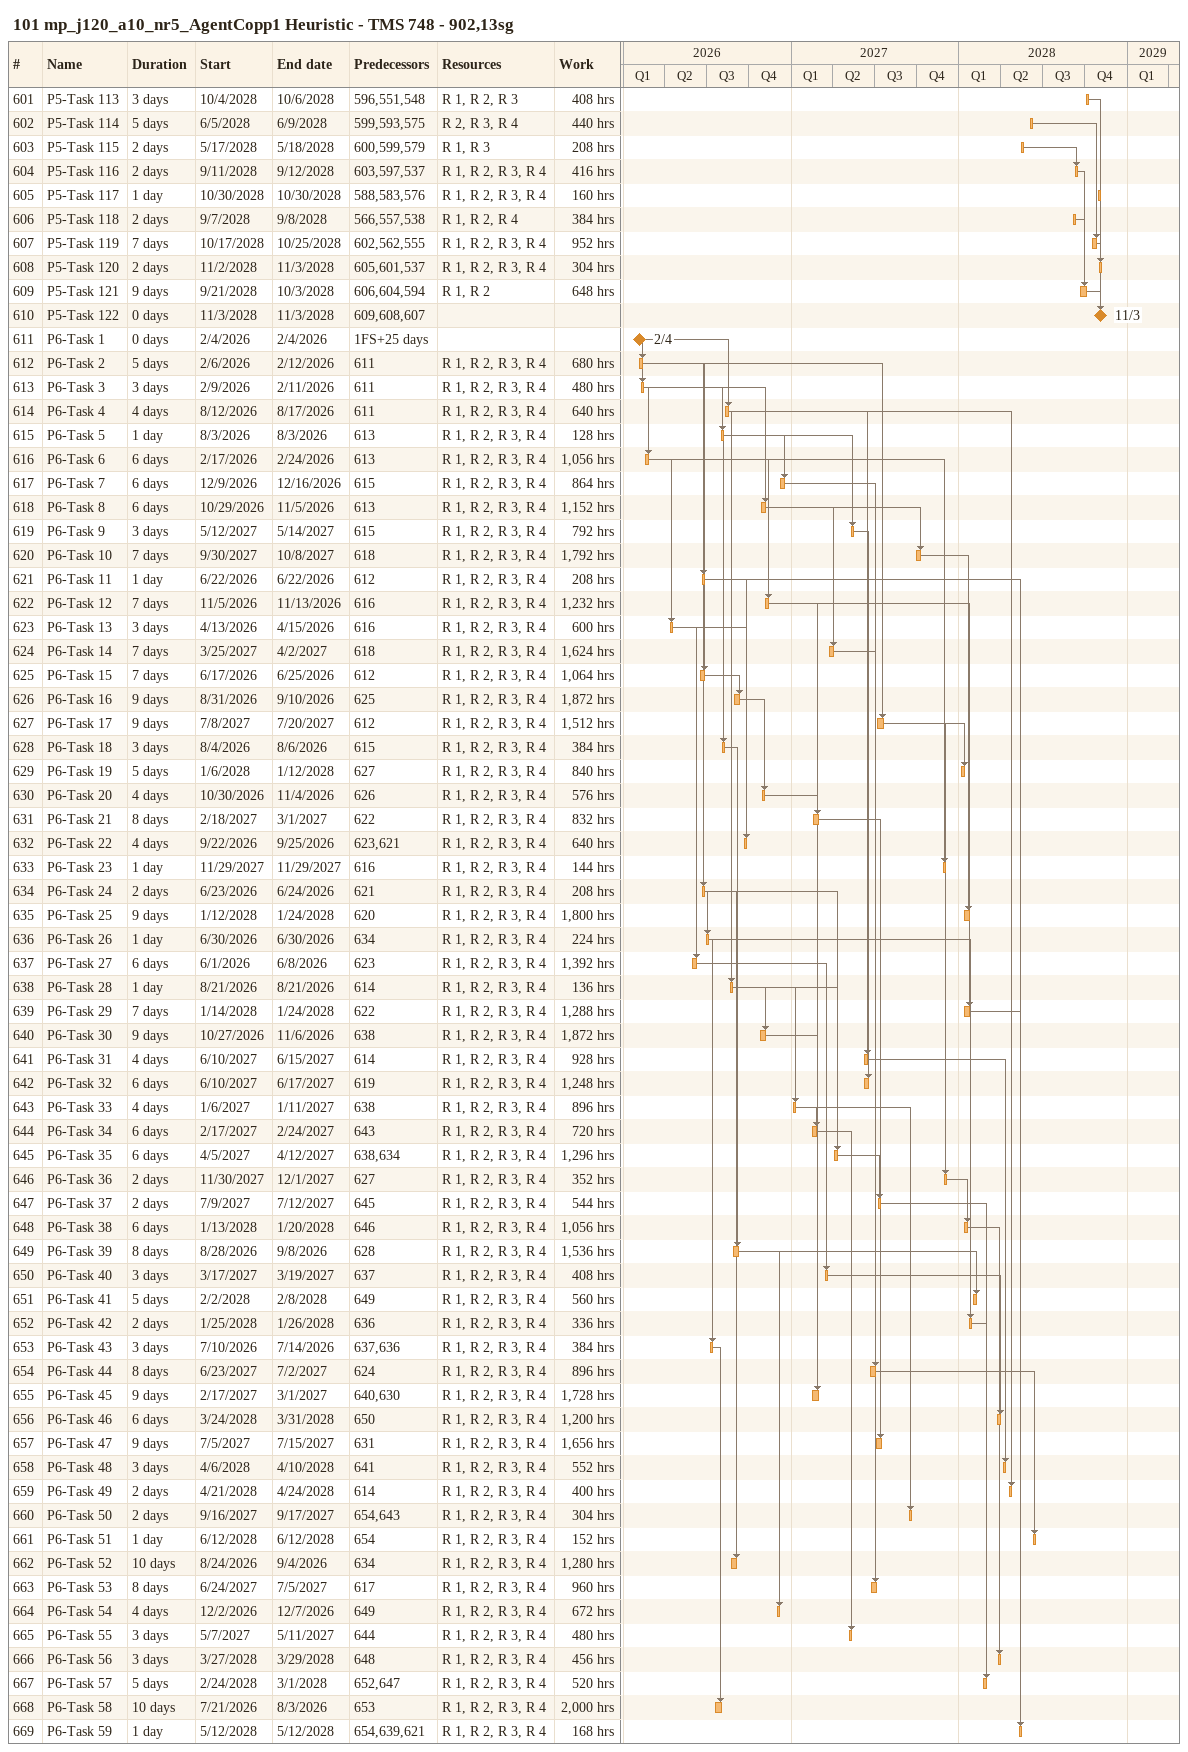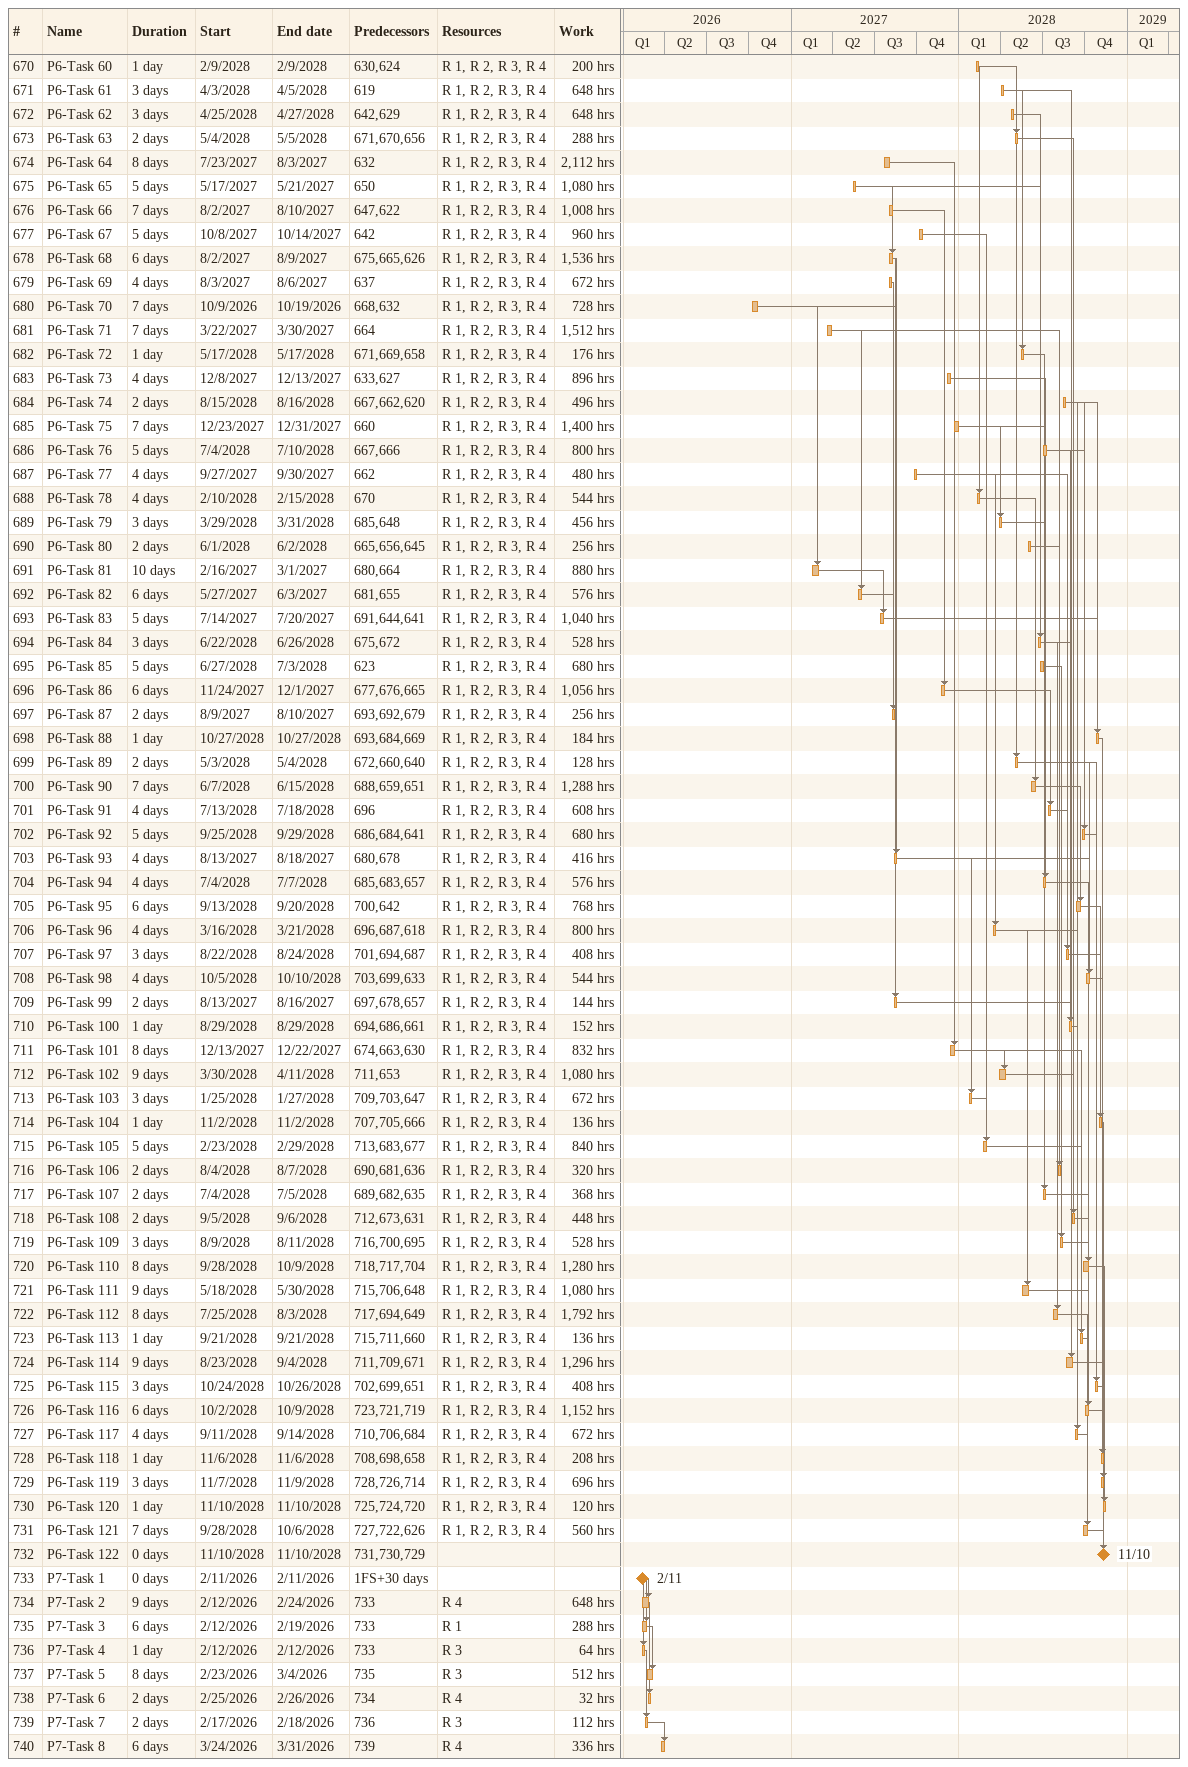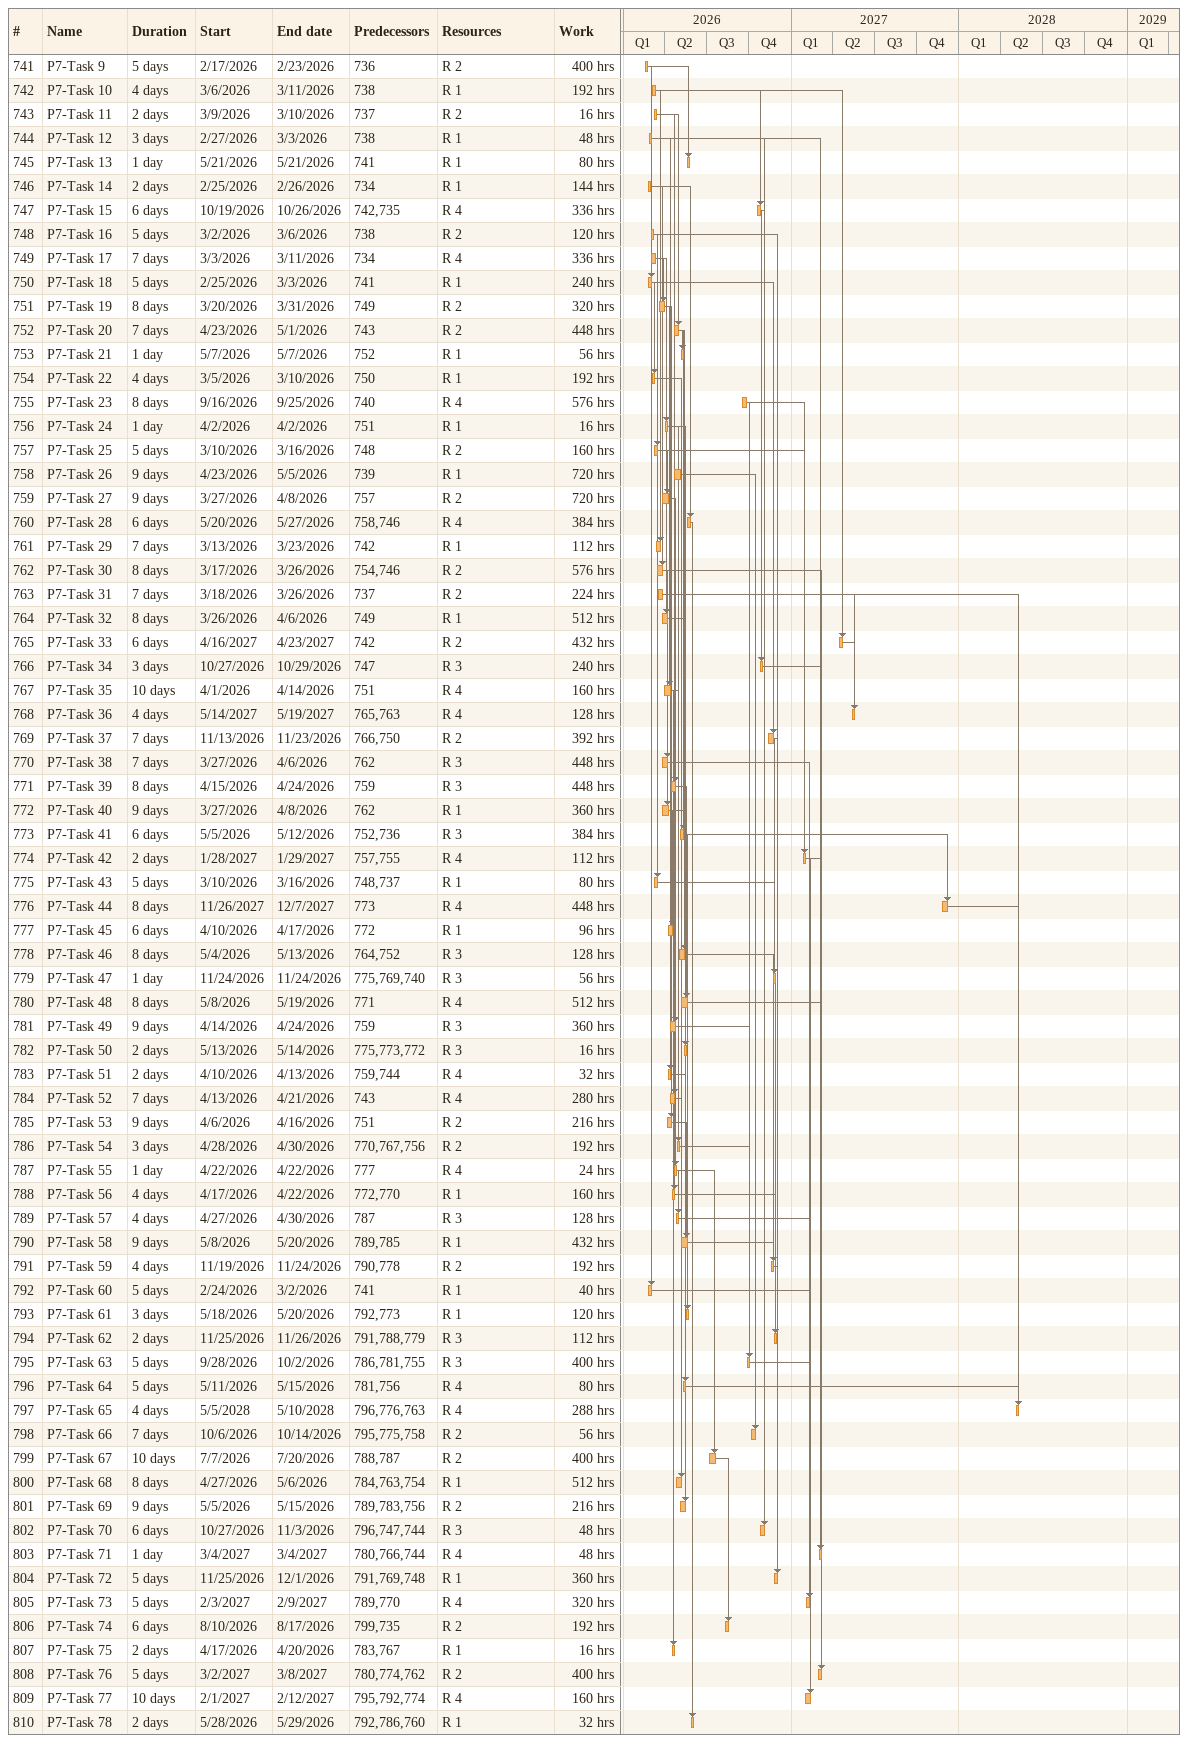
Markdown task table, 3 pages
101 mp_j120_a10_nr5_AgentCopp1 Heuristic - TMS 748 - 902,13sg

| ID | Task | Duration | Start | Finish | Predecessors | Resources | Work (h) |
|---|---|---|---|---|---|---|---|
| 601 | P5-Task 113 | 3d | 2028-10-04 | 2028-10-06 | 596, 551, 548 | R 1, R 2, R 3 | 408 |
| 602 | P5-Task 114 | 5d | 2028-06-05 | 2028-06-09 | 599, 593, 575 | R 2, R 3, R 4 | 440 |
| 603 | P5-Task 115 | 2d | 2028-05-17 | 2028-05-18 | 600, 599, 579 | R 1, R 3 | 208 |
| 604 | P5-Task 116 | 2d | 2028-09-11 | 2028-09-12 | 603, 597, 537 | R 1, R 2, R 3, R 4 | 416 |
| 605 | P5-Task 117 | 1d | 2028-10-30 | 2028-10-30 | 588, 583, 576 | R 1, R 2, R 3, R 4 | 160 |
| 606 | P5-Task 118 | 2d | 2028-09-07 | 2028-09-08 | 566, 557, 538 | R 1, R 2, R 4 | 384 |
| 607 | P5-Task 119 | 7d | 2028-10-17 | 2028-10-25 | 602, 562, 555 | R 1, R 2, R 3, R 4 | 952 |
| 608 | P5-Task 120 | 2d | 2028-11-02 | 2028-11-03 | 605, 601, 537 | R 1, R 2, R 3, R 4 | 304 |
| 609 | P5-Task 121 | 9d | 2028-09-21 | 2028-10-03 | 606, 604, 594 | R 1, R 2 | 648 |
| 610 | P5-Task 122 | 0d | 2028-11-03 | 2028-11-03 | 609, 608, 607 |  |  |
| 611 | P6-Task 1 | 0d | 2026-02-04 | 2026-02-04 | 1FS+25d |  |  |
| 612 | P6-Task 2 | 5d | 2026-02-06 | 2026-02-12 | 611 | R 1, R 2, R 3, R 4 | 680 |
| 613 | P6-Task 3 | 3d | 2026-02-09 | 2026-02-11 | 611 | R 1, R 2, R 3, R 4 | 480 |
| 614 | P6-Task 4 | 4d | 2026-08-12 | 2026-08-17 | 611 | R 1, R 2, R 3, R 4 | 640 |
| 615 | P6-Task 5 | 1d | 2026-08-03 | 2026-08-03 | 613 | R 1, R 2, R 3, R 4 | 128 |
| 616 | P6-Task 6 | 6d | 2026-02-17 | 2026-02-24 | 613 | R 1, R 2, R 3, R 4 | 1056 |
| 617 | P6-Task 7 | 6d | 2026-12-09 | 2026-12-16 | 615 | R 1, R 2, R 3, R 4 | 864 |
| 618 | P6-Task 8 | 6d | 2026-10-29 | 2026-11-05 | 613 | R 1, R 2, R 3, R 4 | 1152 |
| 619 | P6-Task 9 | 3d | 2027-05-12 | 2027-05-14 | 615 | R 1, R 2, R 3, R 4 | 792 |
| 620 | P6-Task 10 | 7d | 2027-09-30 | 2027-10-08 | 618 | R 1, R 2, R 3, R 4 | 1792 |
| 621 | P6-Task 11 | 1d | 2026-06-22 | 2026-06-22 | 612 | R 1, R 2, R 3, R 4 | 208 |
| 622 | P6-Task 12 | 7d | 2026-11-05 | 2026-11-13 | 616 | R 1, R 2, R 3, R 4 | 1232 |
| 623 | P6-Task 13 | 3d | 2026-04-13 | 2026-04-15 | 616 | R 1, R 2, R 3, R 4 | 600 |
| 624 | P6-Task 14 | 7d | 2027-03-25 | 2027-04-02 | 618 | R 1, R 2, R 3, R 4 | 1624 |
| 625 | P6-Task 15 | 7d | 2026-06-17 | 2026-06-25 | 612 | R 1, R 2, R 3, R 4 | 1064 |
| 626 | P6-Task 16 | 9d | 2026-08-31 | 2026-09-10 | 625 | R 1, R 2, R 3, R 4 | 1872 |
| 627 | P6-Task 17 | 9d | 2027-07-08 | 2027-07-20 | 612 | R 1, R 2, R 3, R 4 | 1512 |
| 628 | P6-Task 18 | 3d | 2026-08-04 | 2026-08-06 | 615 | R 1, R 2, R 3, R 4 | 384 |
| 629 | P6-Task 19 | 5d | 2028-01-06 | 2028-01-12 | 627 | R 1, R 2, R 3, R 4 | 840 |
| 630 | P6-Task 20 | 4d | 2026-10-30 | 2026-11-04 | 626 | R 1, R 2, R 3, R 4 | 576 |
| 631 | P6-Task 21 | 8d | 2027-02-18 | 2027-03-01 | 622 | R 1, R 2, R 3, R 4 | 832 |
| 632 | P6-Task 22 | 4d | 2026-09-22 | 2026-09-25 | 623, 621 | R 1, R 2, R 3, R 4 | 640 |
| 633 | P6-Task 23 | 1d | 2027-11-29 | 2027-11-29 | 616 | R 1, R 2, R 3, R 4 | 144 |
| 634 | P6-Task 24 | 2d | 2026-06-23 | 2026-06-24 | 621 | R 1, R 2, R 3, R 4 | 208 |
| 635 | P6-Task 25 | 9d | 2028-01-12 | 2028-01-24 | 620 | R 1, R 2, R 3, R 4 | 1800 |
| 636 | P6-Task 26 | 1d | 2026-06-30 | 2026-06-30 | 634 | R 1, R 2, R 3, R 4 | 224 |
| 637 | P6-Task 27 | 6d | 2026-06-01 | 2026-06-08 | 623 | R 1, R 2, R 3, R 4 | 1392 |
| 638 | P6-Task 28 | 1d | 2026-08-21 | 2026-08-21 | 614 | R 1, R 2, R 3, R 4 | 136 |
| 639 | P6-Task 29 | 7d | 2028-01-14 | 2028-01-24 | 622 | R 1, R 2, R 3, R 4 | 1288 |
| 640 | P6-Task 30 | 9d | 2026-10-27 | 2026-11-06 | 638 | R 1, R 2, R 3, R 4 | 1872 |
| 641 | P6-Task 31 | 4d | 2027-06-10 | 2027-06-15 | 614 | R 1, R 2, R 3, R 4 | 928 |
| 642 | P6-Task 32 | 6d | 2027-06-10 | 2027-06-17 | 619 | R 1, R 2, R 3, R 4 | 1248 |
| 643 | P6-Task 33 | 4d | 2027-01-06 | 2027-01-11 | 638 | R 1, R 2, R 3, R 4 | 896 |
| 644 | P6-Task 34 | 6d | 2027-02-17 | 2027-02-24 | 643 | R 1, R 2, R 3, R 4 | 720 |
| 645 | P6-Task 35 | 6d | 2027-04-05 | 2027-04-12 | 638, 634 | R 1, R 2, R 3, R 4 | 1296 |
| 646 | P6-Task 36 | 2d | 2027-11-30 | 2027-12-01 | 627 | R 1, R 2, R 3, R 4 | 352 |
| 647 | P6-Task 37 | 2d | 2027-07-09 | 2027-07-12 | 645 | R 1, R 2, R 3, R 4 | 544 |
| 648 | P6-Task 38 | 6d | 2028-01-13 | 2028-01-20 | 646 | R 1, R 2, R 3, R 4 | 1056 |
| 649 | P6-Task 39 | 8d | 2026-08-28 | 2026-09-08 | 628 | R 1, R 2, R 3, R 4 | 1536 |
| 650 | P6-Task 40 | 3d | 2027-03-17 | 2027-03-19 | 637 | R 1, R 2, R 3, R 4 | 408 |
| 651 | P6-Task 41 | 5d | 2028-02-02 | 2028-02-08 | 649 | R 1, R 2, R 3, R 4 | 560 |
| 652 | P6-Task 42 | 2d | 2028-01-25 | 2028-01-26 | 636 | R 1, R 2, R 3, R 4 | 336 |
| 653 | P6-Task 43 | 3d | 2026-07-10 | 2026-07-14 | 637, 636 | R 1, R 2, R 3, R 4 | 384 |
| 654 | P6-Task 44 | 8d | 2027-06-23 | 2027-07-02 | 624 | R 1, R 2, R 3, R 4 | 896 |
| 655 | P6-Task 45 | 9d | 2027-02-17 | 2027-03-01 | 640, 630 | R 1, R 2, R 3, R 4 | 1728 |
| 656 | P6-Task 46 | 6d | 2028-03-24 | 2028-03-31 | 650 | R 1, R 2, R 3, R 4 | 1200 |
| 657 | P6-Task 47 | 9d | 2027-07-05 | 2027-07-15 | 631 | R 1, R 2, R 3, R 4 | 1656 |
| 658 | P6-Task 48 | 3d | 2028-04-06 | 2028-04-10 | 641 | R 1, R 2, R 3, R 4 | 552 |
| 659 | P6-Task 49 | 2d | 2028-04-21 | 2028-04-24 | 614 | R 1, R 2, R 3, R 4 | 400 |
| 660 | P6-Task 50 | 2d | 2027-09-16 | 2027-09-17 | 654, 643 | R 1, R 2, R 3, R 4 | 304 |
| 661 | P6-Task 51 | 1d | 2028-06-12 | 2028-06-12 | 654 | R 1, R 2, R 3, R 4 | 152 |
| 662 | P6-Task 52 | 10d | 2026-08-24 | 2026-09-04 | 634 | R 1, R 2, R 3, R 4 | 1280 |
| 663 | P6-Task 53 | 8d | 2027-06-24 | 2027-07-05 | 617 | R 1, R 2, R 3, R 4 | 960 |
| 664 | P6-Task 54 | 4d | 2026-12-02 | 2026-12-07 | 649 | R 1, R 2, R 3, R 4 | 672 |
| 665 | P6-Task 55 | 3d | 2027-05-07 | 2027-05-11 | 644 | R 1, R 2, R 3, R 4 | 480 |
| 666 | P6-Task 56 | 3d | 2028-03-27 | 2028-03-29 | 648 | R 1, R 2, R 3, R 4 | 456 |
| 667 | P6-Task 57 | 5d | 2028-02-24 | 2028-03-01 | 652, 647 | R 1, R 2, R 3, R 4 | 520 |
| 668 | P6-Task 58 | 10d | 2026-07-21 | 2026-08-03 | 653 | R 1, R 2, R 3, R 4 | 2000 |
| 669 | P6-Task 59 | 1d | 2028-05-12 | 2028-05-12 | 654, 639, 621 | R 1, R 2, R 3, R 4 | 168 |
| 670 | P6-Task 60 | 1d | 2028-02-09 | 2028-02-09 | 630, 624 | R 1, R 2, R 3, R 4 | 200 |
| 671 | P6-Task 61 | 3d | 2028-04-03 | 2028-04-05 | 619 | R 1, R 2, R 3, R 4 | 648 |
| 672 | P6-Task 62 | 3d | 2028-04-25 | 2028-04-27 | 642, 629 | R 1, R 2, R 3, R 4 | 648 |
| 673 | P6-Task 63 | 2d | 2028-05-04 | 2028-05-05 | 671, 670, 656 | R 1, R 2, R 3, R 4 | 288 |
| 674 | P6-Task 64 | 8d | 2027-07-23 | 2027-08-03 | 632 | R 1, R 2, R 3, R 4 | 2112 |
| 675 | P6-Task 65 | 5d | 2027-05-17 | 2027-05-21 | 650 | R 1, R 2, R 3, R 4 | 1080 |
| 676 | P6-Task 66 | 7d | 2027-08-02 | 2027-08-10 | 647, 622 | R 1, R 2, R 3, R 4 | 1008 |
| 677 | P6-Task 67 | 5d | 2027-10-08 | 2027-10-14 | 642 | R 1, R 2, R 3, R 4 | 960 |
| 678 | P6-Task 68 | 6d | 2027-08-02 | 2027-08-09 | 675, 665, 626 | R 1, R 2, R 3, R 4 | 1536 |
| 679 | P6-Task 69 | 4d | 2027-08-03 | 2027-08-06 | 637 | R 1, R 2, R 3, R 4 | 672 |
| 680 | P6-Task 70 | 7d | 2026-10-09 | 2026-10-19 | 668, 632 | R 1, R 2, R 3, R 4 | 728 |
| 681 | P6-Task 71 | 7d | 2027-03-22 | 2027-03-30 | 664 | R 1, R 2, R 3, R 4 | 1512 |
| 682 | P6-Task 72 | 1d | 2028-05-17 | 2028-05-17 | 671, 669, 658 | R 1, R 2, R 3, R 4 | 176 |
| 683 | P6-Task 73 | 4d | 2027-12-08 | 2027-12-13 | 633, 627 | R 1, R 2, R 3, R 4 | 896 |
| 684 | P6-Task 74 | 2d | 2028-08-15 | 2028-08-16 | 667, 662, 620 | R 1, R 2, R 3, R 4 | 496 |
| 685 | P6-Task 75 | 7d | 2027-12-23 | 2027-12-31 | 660 | R 1, R 2, R 3, R 4 | 1400 |
| 686 | P6-Task 76 | 5d | 2028-07-04 | 2028-07-10 | 667, 666 | R 1, R 2, R 3, R 4 | 800 |
| 687 | P6-Task 77 | 4d | 2027-09-27 | 2027-09-30 | 662 | R 1, R 2, R 3, R 4 | 480 |
| 688 | P6-Task 78 | 4d | 2028-02-10 | 2028-02-15 | 670 | R 1, R 2, R 3, R 4 | 544 |
| 689 | P6-Task 79 | 3d | 2028-03-29 | 2028-03-31 | 685, 648 | R 1, R 2, R 3, R 4 | 456 |
| 690 | P6-Task 80 | 2d | 2028-06-01 | 2028-06-02 | 665, 656, 645 | R 1, R 2, R 3, R 4 | 256 |
| 691 | P6-Task 81 | 10d | 2027-02-16 | 2027-03-01 | 680, 664 | R 1, R 2, R 3, R 4 | 880 |
| 692 | P6-Task 82 | 6d | 2027-05-27 | 2027-06-03 | 681, 655 | R 1, R 2, R 3, R 4 | 576 |
| 693 | P6-Task 83 | 5d | 2027-07-14 | 2027-07-20 | 691, 644, 641 | R 1, R 2, R 3, R 4 | 1040 |
| 694 | P6-Task 84 | 3d | 2028-06-22 | 2028-06-26 | 675, 672 | R 1, R 2, R 3, R 4 | 528 |
| 695 | P6-Task 85 | 5d | 2028-06-27 | 2028-07-03 | 623 | R 1, R 2, R 3, R 4 | 680 |
| 696 | P6-Task 86 | 6d | 2027-11-24 | 2027-12-01 | 677, 676, 665 | R 1, R 2, R 3, R 4 | 1056 |
| 697 | P6-Task 87 | 2d | 2027-08-09 | 2027-08-10 | 693, 692, 679 | R 1, R 2, R 3, R 4 | 256 |
| 698 | P6-Task 88 | 1d | 2028-10-27 | 2028-10-27 | 693, 684, 669 | R 1, R 2, R 3, R 4 | 184 |
| 699 | P6-Task 89 | 2d | 2028-05-03 | 2028-05-04 | 672, 660, 640 | R 1, R 2, R 3, R 4 | 128 |
| 700 | P6-Task 90 | 7d | 2028-06-07 | 2028-06-15 | 688, 659, 651 | R 1, R 2, R 3, R 4 | 1288 |
| 701 | P6-Task 91 | 4d | 2028-07-13 | 2028-07-18 | 696 | R 1, R 2, R 3, R 4 | 608 |
| 702 | P6-Task 92 | 5d | 2028-09-25 | 2028-09-29 | 686, 684, 641 | R 1, R 2, R 3, R 4 | 680 |
| 703 | P6-Task 93 | 4d | 2027-08-13 | 2027-08-18 | 680, 678 | R 1, R 2, R 3, R 4 | 416 |
| 704 | P6-Task 94 | 4d | 2028-07-04 | 2028-07-07 | 685, 683, 657 | R 1, R 2, R 3, R 4 | 576 |
| 705 | P6-Task 95 | 6d | 2028-09-13 | 2028-09-20 | 700, 642 | R 1, R 2, R 3, R 4 | 768 |
| 706 | P6-Task 96 | 4d | 2028-03-16 | 2028-03-21 | 696, 687, 618 | R 1, R 2, R 3, R 4 | 800 |
| 707 | P6-Task 97 | 3d | 2028-08-22 | 2028-08-24 | 701, 694, 687 | R 1, R 2, R 3, R 4 | 408 |
| 708 | P6-Task 98 | 4d | 2028-10-05 | 2028-10-10 | 703, 699, 633 | R 1, R 2, R 3, R 4 | 544 |
| 709 | P6-Task 99 | 2d | 2027-08-13 | 2027-08-16 | 697, 678, 657 | R 1, R 2, R 3, R 4 | 144 |
| 710 | P6-Task 100 | 1d | 2028-08-29 | 2028-08-29 | 694, 686, 661 | R 1, R 2, R 3, R 4 | 152 |
| 711 | P6-Task 101 | 8d | 2027-12-13 | 2027-12-22 | 674, 663, 630 | R 1, R 2, R 3, R 4 | 832 |
| 712 | P6-Task 102 | 9d | 2028-03-30 | 2028-04-11 | 711, 653 | R 1, R 2, R 3, R 4 | 1080 |
| 713 | P6-Task 103 | 3d | 2028-01-25 | 2028-01-27 | 709, 703, 647 | R 1, R 2, R 3, R 4 | 672 |
| 714 | P6-Task 104 | 1d | 2028-11-02 | 2028-11-02 | 707, 705, 666 | R 1, R 2, R 3, R 4 | 136 |
| 715 | P6-Task 105 | 5d | 2028-02-23 | 2028-02-29 | 713, 683, 677 | R 1, R 2, R 3, R 4 | 840 |
| 716 | P6-Task 106 | 2d | 2028-08-04 | 2028-08-07 | 690, 681, 636 | R 1, R 2, R 3, R 4 | 320 |
| 717 | P6-Task 107 | 2d | 2028-07-04 | 2028-07-05 | 689, 682, 635 | R 1, R 2, R 3, R 4 | 368 |
| 718 | P6-Task 108 | 2d | 2028-09-05 | 2028-09-06 | 712, 673, 631 | R 1, R 2, R 3, R 4 | 448 |
| 719 | P6-Task 109 | 3d | 2028-08-09 | 2028-08-11 | 716, 700, 695 | R 1, R 2, R 3, R 4 | 528 |
| 720 | P6-Task 110 | 8d | 2028-09-28 | 2028-10-09 | 718, 717, 704 | R 1, R 2, R 3, R 4 | 1280 |
| 721 | P6-Task 111 | 9d | 2028-05-18 | 2028-05-30 | 715, 706, 648 | R 1, R 2, R 3, R 4 | 1080 |
| 722 | P6-Task 112 | 8d | 2028-07-25 | 2028-08-03 | 717, 694, 649 | R 1, R 2, R 3, R 4 | 1792 |
| 723 | P6-Task 113 | 1d | 2028-09-21 | 2028-09-21 | 715, 711, 660 | R 1, R 2, R 3, R 4 | 136 |
| 724 | P6-Task 114 | 9d | 2028-08-23 | 2028-09-04 | 711, 709, 671 | R 1, R 2, R 3, R 4 | 1296 |
| 725 | P6-Task 115 | 3d | 2028-10-24 | 2028-10-26 | 702, 699, 651 | R 1, R 2, R 3, R 4 | 408 |
| 726 | P6-Task 116 | 6d | 2028-10-02 | 2028-10-09 | 723, 721, 719 | R 1, R 2, R 3, R 4 | 1152 |
| 727 | P6-Task 117 | 4d | 2028-09-11 | 2028-09-14 | 710, 706, 684 | R 1, R 2, R 3, R 4 | 672 |
| 728 | P6-Task 118 | 1d | 2028-11-06 | 2028-11-06 | 708, 698, 658 | R 1, R 2, R 3, R 4 | 208 |
| 729 | P6-Task 119 | 3d | 2028-11-07 | 2028-11-09 | 728, 726, 714 | R 1, R 2, R 3, R 4 | 696 |
| 730 | P6-Task 120 | 1d | 2028-11-10 | 2028-11-10 | 725, 724, 720 | R 1, R 2, R 3, R 4 | 120 |
| 731 | P6-Task 121 | 7d | 2028-09-28 | 2028-10-06 | 727, 722, 626 | R 1, R 2, R 3, R 4 | 560 |
| 732 | P6-Task 122 | 0d | 2028-11-10 | 2028-11-10 | 731, 730, 729 |  |  |
| 733 | P7-Task 1 | 0d | 2026-02-11 | 2026-02-11 | 1FS+30d |  |  |
| 734 | P7-Task 2 | 9d | 2026-02-12 | 2026-02-24 | 733 | R 4 | 648 |
| 735 | P7-Task 3 | 6d | 2026-02-12 | 2026-02-19 | 733 | R 1 | 288 |
| 736 | P7-Task 4 | 1d | 2026-02-12 | 2026-02-12 | 733 | R 3 | 64 |
| 737 | P7-Task 5 | 8d | 2026-02-23 | 2026-03-04 | 735 | R 3 | 512 |
| 738 | P7-Task 6 | 2d | 2026-02-25 | 2026-02-26 | 734 | R 4 | 32 |
| 739 | P7-Task 7 | 2d | 2026-02-17 | 2026-02-18 | 736 | R 3 | 112 |
| 740 | P7-Task 8 | 6d | 2026-03-24 | 2026-03-31 | 739 | R 4 | 336 |
| 741 | P7-Task 9 | 5d | 2026-02-17 | 2026-02-23 | 736 | R 2 | 400 |
| 742 | P7-Task 10 | 4d | 2026-03-06 | 2026-03-11 | 738 | R 1 | 192 |
| 743 | P7-Task 11 | 2d | 2026-03-09 | 2026-03-10 | 737 | R 2 | 16 |
| 744 | P7-Task 12 | 3d | 2026-02-27 | 2026-03-03 | 738 | R 1 | 48 |
| 745 | P7-Task 13 | 1d | 2026-05-21 | 2026-05-21 | 741 | R 1 | 80 |
| 746 | P7-Task 14 | 2d | 2026-02-25 | 2026-02-26 | 734 | R 1 | 144 |
| 747 | P7-Task 15 | 6d | 2026-10-19 | 2026-10-26 | 742, 735 | R 4 | 336 |
| 748 | P7-Task 16 | 5d | 2026-03-02 | 2026-03-06 | 738 | R 2 | 120 |
| 749 | P7-Task 17 | 7d | 2026-03-03 | 2026-03-11 | 734 | R 4 | 336 |
| 750 | P7-Task 18 | 5d | 2026-02-25 | 2026-03-03 | 741 | R 1 | 240 |
| 751 | P7-Task 19 | 8d | 2026-03-20 | 2026-03-31 | 749 | R 2 | 320 |
| 752 | P7-Task 20 | 7d | 2026-04-23 | 2026-05-01 | 743 | R 2 | 448 |
| 753 | P7-Task 21 | 1d | 2026-05-07 | 2026-05-07 | 752 | R 1 | 56 |
| 754 | P7-Task 22 | 4d | 2026-03-05 | 2026-03-10 | 750 | R 1 | 192 |
| 755 | P7-Task 23 | 8d | 2026-09-16 | 2026-09-25 | 740 | R 4 | 576 |
| 756 | P7-Task 24 | 1d | 2026-04-02 | 2026-04-02 | 751 | R 1 | 16 |
| 757 | P7-Task 25 | 5d | 2026-03-10 | 2026-03-16 | 748 | R 2 | 160 |
| 758 | P7-Task 26 | 9d | 2026-04-23 | 2026-05-05 | 739 | R 1 | 720 |
| 759 | P7-Task 27 | 9d | 2026-03-27 | 2026-04-08 | 757 | R 2 | 720 |
| 760 | P7-Task 28 | 6d | 2026-05-20 | 2026-05-27 | 758, 746 | R 4 | 384 |
| 761 | P7-Task 29 | 7d | 2026-03-13 | 2026-03-23 | 742 | R 1 | 112 |
| 762 | P7-Task 30 | 8d | 2026-03-17 | 2026-03-26 | 754, 746 | R 2 | 576 |
| 763 | P7-Task 31 | 7d | 2026-03-18 | 2026-03-26 | 737 | R 2 | 224 |
| 764 | P7-Task 32 | 8d | 2026-03-26 | 2026-04-06 | 749 | R 1 | 512 |
| 765 | P7-Task 33 | 6d | 2027-04-16 | 2027-04-23 | 742 | R 2 | 432 |
| 766 | P7-Task 34 | 3d | 2026-10-27 | 2026-10-29 | 747 | R 3 | 240 |
| 767 | P7-Task 35 | 10d | 2026-04-01 | 2026-04-14 | 751 | R 4 | 160 |
| 768 | P7-Task 36 | 4d | 2027-05-14 | 2027-05-19 | 765, 763 | R 4 | 128 |
| 769 | P7-Task 37 | 7d | 2026-11-13 | 2026-11-23 | 766, 750 | R 2 | 392 |
| 770 | P7-Task 38 | 7d | 2026-03-27 | 2026-04-06 | 762 | R 3 | 448 |
| 771 | P7-Task 39 | 8d | 2026-04-15 | 2026-04-24 | 759 | R 3 | 448 |
| 772 | P7-Task 40 | 9d | 2026-03-27 | 2026-04-08 | 762 | R 1 | 360 |
| 773 | P7-Task 41 | 6d | 2026-05-05 | 2026-05-12 | 752, 736 | R 3 | 384 |
| 774 | P7-Task 42 | 2d | 2027-01-28 | 2027-01-29 | 757, 755 | R 4 | 112 |
| 775 | P7-Task 43 | 5d | 2026-03-10 | 2026-03-16 | 748, 737 | R 1 | 80 |
| 776 | P7-Task 44 | 8d | 2027-11-26 | 2027-12-07 | 773 | R 4 | 448 |
| 777 | P7-Task 45 | 6d | 2026-04-10 | 2026-04-17 | 772 | R 1 | 96 |
| 778 | P7-Task 46 | 8d | 2026-05-04 | 2026-05-13 | 764, 752 | R 3 | 128 |
| 779 | P7-Task 47 | 1d | 2026-11-24 | 2026-11-24 | 775, 769, 740 | R 3 | 56 |
| 780 | P7-Task 48 | 8d | 2026-05-08 | 2026-05-19 | 771 | R 4 | 512 |
| 781 | P7-Task 49 | 9d | 2026-04-14 | 2026-04-24 | 759 | R 3 | 360 |
| 782 | P7-Task 50 | 2d | 2026-05-13 | 2026-05-14 | 775, 773, 772 | R 3 | 16 |
| 783 | P7-Task 51 | 2d | 2026-04-10 | 2026-04-13 | 759, 744 | R 4 | 32 |
| 784 | P7-Task 52 | 7d | 2026-04-13 | 2026-04-21 | 743 | R 4 | 280 |
| 785 | P7-Task 53 | 9d | 2026-04-06 | 2026-04-16 | 751 | R 2 | 216 |
| 786 | P7-Task 54 | 3d | 2026-04-28 | 2026-04-30 | 770, 767, 756 | R 2 | 192 |
| 787 | P7-Task 55 | 1d | 2026-04-22 | 2026-04-22 | 777 | R 4 | 24 |
| 788 | P7-Task 56 | 4d | 2026-04-17 | 2026-04-22 | 772, 770 | R 1 | 160 |
| 789 | P7-Task 57 | 4d | 2026-04-27 | 2026-04-30 | 787 | R 3 | 128 |
| 790 | P7-Task 58 | 9d | 2026-05-08 | 2026-05-20 | 789, 785 | R 1 | 432 |
| 791 | P7-Task 59 | 4d | 2026-11-19 | 2026-11-24 | 790, 778 | R 2 | 192 |
| 792 | P7-Task 60 | 5d | 2026-02-24 | 2026-03-02 | 741 | R 1 | 40 |
| 793 | P7-Task 61 | 3d | 2026-05-18 | 2026-05-20 | 792, 773 | R 1 | 120 |
| 794 | P7-Task 62 | 2d | 2026-11-25 | 2026-11-26 | 791, 788, 779 | R 3 | 112 |
| 795 | P7-Task 63 | 5d | 2026-09-28 | 2026-10-02 | 786, 781, 755 | R 3 | 400 |
| 796 | P7-Task 64 | 5d | 2026-05-11 | 2026-05-15 | 781, 756 | R 4 | 80 |
| 797 | P7-Task 65 | 4d | 2028-05-05 | 2028-05-10 | 796, 776, 763 | R 4 | 288 |
| 798 | P7-Task 66 | 7d | 2026-10-06 | 2026-10-14 | 795, 775, 758 | R 2 | 56 |
| 799 | P7-Task 67 | 10d | 2026-07-07 | 2026-07-20 | 788, 787 | R 2 | 400 |
| 800 | P7-Task 68 | 8d | 2026-04-27 | 2026-05-06 | 784, 763, 754 | R 1 | 512 |
| 801 | P7-Task 69 | 9d | 2026-05-05 | 2026-05-15 | 789, 783, 756 | R 2 | 216 |
| 802 | P7-Task 70 | 6d | 2026-10-27 | 2026-11-03 | 796, 747, 744 | R 3 | 48 |
| 803 | P7-Task 71 | 1d | 2027-03-04 | 2027-03-04 | 780, 766, 744 | R 4 | 48 |
| 804 | P7-Task 72 | 5d | 2026-11-25 | 2026-12-01 | 791, 769, 748 | R 1 | 360 |
| 805 | P7-Task 73 | 5d | 2027-02-03 | 2027-02-09 | 789, 770 | R 4 | 320 |
| 806 | P7-Task 74 | 6d | 2026-08-10 | 2026-08-17 | 799, 735 | R 2 | 192 |
| 807 | P7-Task 75 | 2d | 2026-04-17 | 2026-04-20 | 783, 767 | R 1 | 16 |
| 808 | P7-Task 76 | 5d | 2027-03-02 | 2027-03-08 | 780, 774, 762 | R 2 | 400 |
| 809 | P7-Task 77 | 10d | 2027-02-01 | 2027-02-12 | 795, 792, 774 | R 4 | 160 |
| 810 | P7-Task 78 | 2d | 2026-05-28 | 2026-05-29 | 792, 786, 760 | R 1 | 32 |
